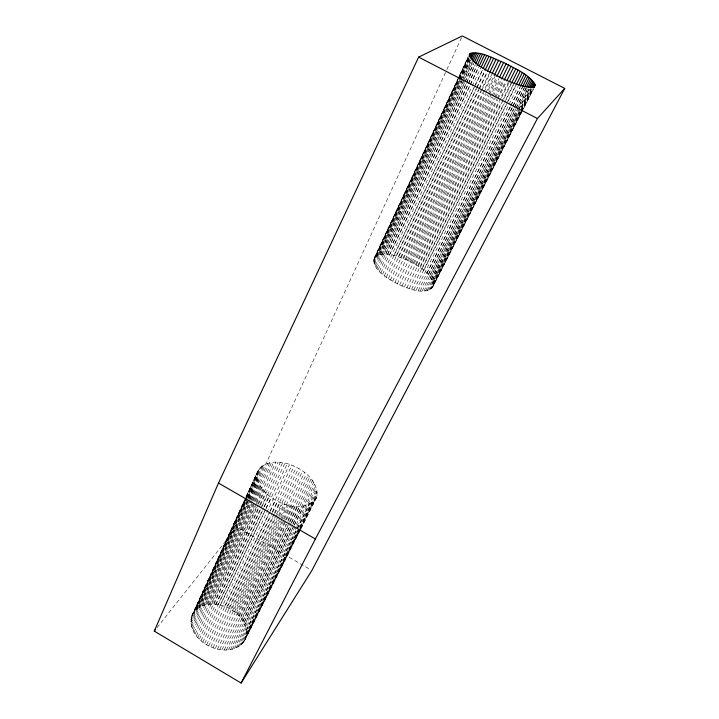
<?xml version="1.0" encoding="UTF-8"?>
<svg xmlns="http://www.w3.org/2000/svg" width="719" height="719" viewBox="0 0 719 719"><rect width="100%" height="100%" fill="white"/><g stroke="black" fill="none" stroke-linecap="round" stroke-linejoin="round"><path stroke-width="0.54" stroke-dasharray="3.6 2.7" d="M301.036 528.438L316.153 498.348C323.604 472.518 270.605 447.452 257.312 472.257L246.204 496.631M300.533 529.436L245.107 639.757C229.828 663.7 183.651 641.923 192.162 614.907L245.494 498.069M245.107 639.757C254.85 612.399 206.91 589.805 192.162 614.907M316.153 498.348C300.272 519.127 254.256 497.153 257.312 472.257M521.5 112.281L433.251 285.865C425.81 296.552 409.273 288.508 399.593 285.012C389.455 279.367 373.44 272.195 373.943 258.66L468.366 56.388M433.251 285.865C432.541 272.69 417.667 265.823 407.466 260.242C397.652 256.647 382.319 249.151 373.943 258.66M245.718 497.395L258.525 469.489M191.569 616.48L244.352 500.694M193.833 612.013L244.514 500.873M246.374 496.793L259.388 468.24M191.146 618.115L245.853 498.159M246.32 497.144L256.989 473.758M194.894 610.701L246.015 498.671M246.482 497.647L260.431 467.098M190.895 619.814L246.159 498.734M246.626 497.719L256.845 475.331M196.098 609.487L246.752 498.609M247.219 497.593L261.626 466.056M190.814 621.558L256.89 476.967M197.446 608.391L246.24 501.709M248.1 497.647L262.974 465.139M190.903 623.337L247.794 499.031M248.262 498.015L257.123 478.647M198.911 607.402L248.19 499.849M248.657 498.833L264.466 464.33M191.182 625.153L248.666 499.75M249.133 498.725L257.546 480.373M200.502 606.539L249.223 500.388M249.61 499.381L446.364 70.66M446.832 69.635L462.29 35.95M191.622 626.977L249.727 500.487M250.194 499.471L258.157 482.125M202.192 605.802L250.491 500.81M250.958 499.786L267.836 463.09M192.243 628.801L250.976 501.242M251.443 500.226L258.957 483.896M203.989 605.191L251.857 501.35M252.333 500.325L269.697 462.659M193.034 630.626L252.45 501.889M252.917 500.873L259.936 485.676M205.868 604.715L253.331 502.015M253.798 500.999L271.656 462.362M193.986 632.423L254.059 502.653M254.526 501.637L261.096 487.437M207.818 604.364L273.705 462.191M195.101 634.194L254.418 506.428M256.297 502.374L262.417 489.19M209.831 604.158L256.027 504.756M256.503 503.74L275.835 462.155M196.368 635.911L257.285 505.115M257.762 504.1L263.9 490.915M211.898 604.086L258.184 504.801M258.651 503.785L278.019 462.254M373.664 259.649L457.877 79.288M458.354 78.281L468.285 56.999M375.048 256.962L468.195 57.502M373.565 260.718L458.443 79.027M458.92 78.011L468.402 57.709M375.866 256.252L458.443 79.521M458.92 78.506L468.411 58.194M197.779 637.582L259.379 505.781M259.847 504.765L265.536 492.605M373.655 261.869L458.74 79.863M459.216 78.847L468.725 58.518M376.846 255.64L458.857 80.276M459.324 79.27L469.282 57.978M213.992 604.14L259.91 505.987M260.386 504.981L280.266 462.479M373.934 263.082L469.255 59.398M377.987 255.137L459.854 80.258M460.331 79.243L469.858 58.913M374.392 264.358L460.475 80.663M460.951 79.647L469.983 60.369M379.273 254.742L460.618 81.22M461.095 80.204L470.612 59.911M199.334 639.182L267.315 494.232M216.122 604.337L261.671 507.308M262.138 506.293L282.54 462.829M375.048 265.697L470.918 61.421M380.711 254.454L462.029 81.274M462.497 80.258L471.062 62.032M375.875 267.073L463 81.768M463.476 80.753L472.518 61.51M382.283 254.274L472.599 62.265M201.005 640.71L263.496 507.965M263.972 506.949L269.221 495.804M218.27 604.67L262.489 510.769M264.394 506.724L284.841 463.315M376.882 268.493L464.276 82.973M464.762 81.957L473.354 63.712M383.973 254.202L464.744 82.838M465.22 81.822L473.821 63.578M378.059 269.931L474.846 64.944M385.779 254.247L475.187 64.971M202.794 642.148L265.5 509.456M265.976 508.441L271.243 497.296M220.409 605.137L265.706 509.304M266.183 508.297L287.16 463.917M379.398 271.396L467.907 84.42M468.384 83.404L476.517 66.22M387.685 254.391L468.06 84.653M468.536 83.647L476.67 66.463M204.69 643.487L289.469 464.636M380.899 272.878L469.705 85.759M470.19 84.743L478.351 67.55M389.689 254.652L470.055 85.345M470.532 84.339L478.719 67.101M382.544 274.352L471.736 86.999M472.14 86.109L480.804 67.892M224.661 606.441L269.562 512.126M270.038 511.11L291.77 465.472M206.677 644.718L269.805 512.18M270.281 511.164L275.584 500.038M393.913 255.479L482.674 69.518M384.332 275.817L474.225 87.493M474.711 86.487L482.44 70.282M226.737 607.276L270.308 516.071M272.249 512.018L294.035 466.424M208.744 645.842L272.079 513.384M272.564 512.377L277.876 501.251M396.115 256.045L476.311 88.518M476.787 87.502L484.525 71.361M386.238 277.264L476.445 88.895M476.931 87.88L485.172 70.669M228.759 608.229L273.93 514.058M274.415 513.042L296.264 467.476M210.874 646.839L274.406 514.489M274.892 513.474L280.23 502.365M398.353 256.71L478.692 89.399M479.169 88.383L486.916 72.26M388.26 278.675L478.809 90.199M479.294 89.192L487.042 73.059M230.736 609.29L276.033 515.172M276.518 514.166L298.439 468.626M400.618 257.465L489.324 73.302M213.058 647.711L282.63 503.354M390.39 280.059L481.236 91.592M481.721 90.576L489.972 73.446M232.632 610.458L278.073 516.395M278.559 515.379L300.551 469.866M402.901 258.31L491.796 74.336M392.601 281.39L483.734 92.958M484.22 91.951L492.506 74.821M215.278 648.448L278.711 517.338M279.197 516.323L285.057 504.226M405.192 259.235L485.469 93.614M485.963 92.598L493.791 76.448M234.448 611.725L280.194 517.374M280.68 516.368L302.582 471.197M394.875 282.666L486.296 94.306M488.246 90.279L495.094 76.178M217.515 649.05L287.492 504.963M407.466 260.242L487.949 94.746M488.435 93.74L496.29 77.589M236.183 613.082L281.578 519.765M282.064 518.759L304.523 472.599M397.221 283.87L488.902 95.618M489.387 94.611L497.233 78.506M219.762 649.509L283.052 519.657M283.547 518.651L289.928 505.565M409.722 261.312L498.77 78.784M237.809 614.52L283.834 520.223M284.329 519.217L306.366 474.082M399.593 285.012L491.535 96.885M492.03 95.879L500.388 78.775M222 649.814L284.958 521.113M285.452 520.107L292.336 506.032M411.933 262.453L492.848 97.155M493.342 96.148L501.233 80.016M239.319 616.039L308.092 475.619M402.002 286.063L494.178 98.09M494.672 97.083L502.563 81.004M224.211 649.976L285.838 524.439M287.816 520.421L294.718 506.365M414.108 263.657L495.247 98.413M495.742 97.407L503.659 81.283M240.712 617.621L287.528 522.336M288.022 521.338L309.7 477.209M404.411 287.034L496.82 99.24M497.314 98.242L505.214 82.173M226.395 649.994L289.137 522.596M289.631 521.59L297.037 506.544M416.211 264.916L497.593 99.698M498.087 98.692L506.527 81.571M241.979 619.257L289.433 522.974M289.928 521.967L311.174 478.845M406.819 287.906L508.342 82.272M228.516 649.868L290.88 523.621M291.375 522.614L299.302 506.589M418.242 266.21L499.462 101.846M501.44 97.838L508.872 82.802M243.112 620.937L291.195 523.648M291.689 522.641L312.513 480.517M409.201 288.678L501.503 102.332M501.997 101.325L510.93 83.296M230.583 649.59L291.06 527.503M293.046 523.495L301.477 506.482M244.101 622.663L292.318 525.346M292.822 524.349L313.7 482.206M420.193 267.549L511.595 83.125M232.57 649.167L303.553 506.239M244.936 624.416L293.792 526.065M294.287 525.068L314.733 483.923M411.547 289.344L503.956 103.347M505.96 99.33L513.447 84.249M422.044 268.924L504.271 103.491M504.765 102.493L513.734 84.447M234.457 648.61L315.596 485.631M413.838 289.901L506.392 104.183M506.886 103.177L515.891 85.103M423.788 270.317L515.775 85.768M236.254 647.909L296.363 527.431M296.749 526.524L316.297 487.347M246.5 629.745L316.818 489.046M416.058 290.35L518.246 85.876M237.926 647.082L309.098 504.693M239.481 646.129L317.169 490.718M426.915 273.139L510.436 106.43M510.939 105.432L519.999 87.35M418.197 290.683L510.454 106.556M510.957 105.558L519.981 87.547M246.716 633.25L299.302 528.321M299.805 527.324L317.331 492.353M240.901 645.06L312.109 503.021M246.563 634.949L299.751 528.941M300.254 527.944L317.313 493.944M242.186 643.882L299.841 528.977M300.335 527.98L313.376 502.006M243.319 642.597L317.106 495.481M428.281 274.55L522.192 87.556M244.289 641.222L300.38 529.57M300.875 528.573L316.719 496.946M420.238 290.898L512.512 107.194M513.015 106.196L522.596 87.116M429.495 275.952L514.13 107.796M514.642 106.789L524.214 87.772M422.161 290.997L513.977 108.632M514.489 107.625L524.573 87.583M430.564 277.336L515.46 109M515.963 107.994L526.074 87.952M423.976 290.979L515.802 108.946M516.314 107.949L526.398 87.943M431.463 278.702L516.7 110.007M517.204 109L527.8 88.042M425.648 290.844L527.566 89.192M432.209 280.024L518.192 110.106M518.705 109.108L528.816 89.111M427.176 290.593L518.408 110.367M518.92 109.369L529.058 89.345M432.775 281.309L530.164 89.12M428.551 290.224L519.226 111.355M521.248 107.356L530.37 89.372M433.162 282.54L531.341 89.03M429.773 289.748L531.503 89.291M433.377 283.717L520.637 111.876M521.149 110.87L532.312 88.895M430.816 289.164L520.745 112.119M521.257 111.121L532.428 89.111M433.404 284.832L520.88 112.685M521.383 111.688L533.085 88.671M431.697 288.481L520.996 112.784M521.5 111.787L533.174 88.823M522.003 111.283L533.156 89.336M432.398 287.699L533.534 88.94M157.057 627.597L236.955 526.946L310.923 569.915"/><path stroke-width="1.08" d="M535.188 85.345C533.588 89.003 528.097 86.846 525.077 86.586C516.682 84.653 508.675 81.373 500.873 77.769C490.106 71.307 474.387 66.588 469.318 54.356C479.897 49.575 493.387 59.129 503.651 62.454C514.597 68.754 529.148 73.599 535.188 85.345L534.172 87.341M154.279 631.102L218.495 483.069L418.647 57.107L462.29 35.95L564.721 88.401L311.884 570.473L241.09 683.05L154.279 631.102L155.672 629.35M469.148 55.462L470.1 53.431M469.354 56.163L470.783 53.116M469.759 56.963L471.655 52.909M470.325 57.888L472.707 52.811M471.089 58.895L473.938 52.811M472.015 60.01L475.34 52.918M473.075 61.25L476.895 53.125M474.297 62.562L478.602 53.431M475.663 63.964L480.445 53.844M477.146 65.456L482.413 54.338M479.196 66.085L484.489 54.941M481.371 66.75L486.673 55.615M483.15 68.512L488.938 56.388M485.001 70.345L491.284 57.232M487.401 71.253L493.692 58.149M489.81 72.295L496.146 59.138M492.281 73.329L498.626 60.189M494.286 75.432L501.134 61.295M496.775 76.582L503.651 62.454M499.265 77.778L506.149 63.658M501.727 79.009L508.63 64.899M504.154 80.276L511.074 66.166M507.021 80.555L513.474 67.46M509.367 81.804L515.802 68.772M511.595 83.125L518.057 70.094M514.238 83.44L520.214 71.415M516.278 84.761L522.273 72.727M518.705 85.067L524.223 74.021M520.502 86.352L526.038 75.306M522.695 86.55L527.719 76.556M524.717 86.774L529.247 77.769M526.578 86.954L530.622 78.937M528.303 87.044L531.826 80.061M529.831 87.116L532.86 81.121M530.667 88.122L533.714 82.119M532.357 87.035L534.379 83.045M533.327 86.891L534.846 83.898M533.588 87.673L535.116 84.662M241.09 683.05L315.38 538.989L537.444 118.518L564.721 88.401M418.647 57.107L537.444 118.518M218.495 483.069L315.38 538.989"/></g></svg>
